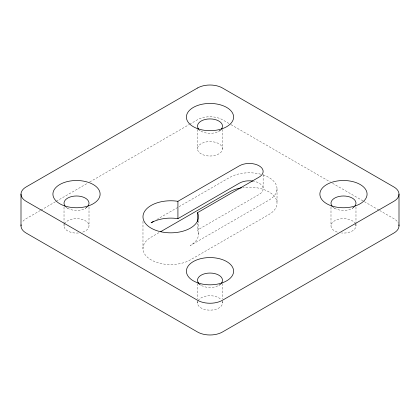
<?xml version="1.0" encoding="UTF-8"?>
<svg xmlns="http://www.w3.org/2000/svg" width="420" height="420" viewBox="0 0 420 420"><rect width="100%" height="100%" fill="white"/><g stroke="black" fill="none" stroke-linecap="round" stroke-linejoin="round"><path stroke-width="0.32" stroke-dasharray="2.1 1.58" d="M40.352 210.478L26.161 218.668A17.63 10.18 0 0 0 22.171 222.222M40.919 210.152L55.671 201.637M56.238 201.306L87.449 183.288M89.717 181.976L189.021 124.645M189.588 124.315L197.536 119.732A17.63 10.18 0 0 1 222.464 119.732L230.412 124.315M85.349 208.299L87.029 207.328M218.836 131.234L221.639 129.612M156.76 219.544L229.63 177.471A27.762 16.028 0 0 1 261.991 174.562M159.017 232.633L151.111 237.2A27.762 16.028 0 0 0 151.111 259.87A27.762 16.028 0 0 0 190.37 259.87L268.889 214.536A27.762 16.028 0 0 0 273.462 195.353A27.762 16.028 0 0 0 242.708 187.625M263.141 174.925A27.762 16.028 0 0 1 268.889 200.141L190.37 245.474A27.762 16.028 0 0 0 197.558 229.992L259.077 194.476A13.881 8.011 0 0 0 253.433 181.162M218.836 285.369L221.078 284.072M352.317 208.299L354.002 207.328M230.979 124.645L330.283 181.976M332.551 183.288L363.762 201.306M364.329 201.637L379.082 210.152M379.649 210.478L393.839 218.668A17.63 10.18 0 0 1 398.401 223.235M198.361 129.612L201.164 131.234M332.971 207.328L334.651 208.299M65.998 207.328L67.683 208.299M198.922 284.072L201.164 285.369M355.976 207.086L355.976 223.277M355.976 223.923L355.976 225.866M330.992 207.086L330.992 225.866M277.022 188.806L277.022 203.201M263.141 174.678L263.141 188.806M222.495 129.37L222.495 148.801A12.495 7.214 0 0 1 203.753 155.048A12.495 7.214 0 0 1 203.753 142.553A12.495 7.214 0 0 1 222.495 148.801M222.495 283.505L222.495 299.05M222.495 301.639L222.495 302.935M198.503 220.652L198.503 234.14M197.558 222.925L197.558 229.992M197.505 129.37L197.505 148.801M197.505 283.505L197.505 299.05M197.505 301.639L197.505 302.935M142.978 221.335L142.978 248.535M89.008 207.086L89.008 225.866M64.024 207.086L64.024 223.277M64.024 223.923L64.024 225.866M353.876 207.207A12.495 7.214 0 0 1 333.097 207.207M355.551 224.002A12.495 7.214 0 0 1 341.528 232.99M337.239 232.113A12.495 7.214 0 0 1 335.249 220.442A12.495 7.214 0 0 1 355.026 223.109M220.82 283.873A12.495 7.214 0 0 1 199.18 283.873M222.065 301.067A12.495 7.214 0 0 1 210 310.149A12.495 7.214 0 0 1 197.935 301.067M198.172 300.615A12.495 7.214 0 0 1 208.772 295.759A12.495 7.214 0 0 1 220.82 299.329M86.903 207.207A12.495 7.214 0 0 1 66.124 207.207M64.449 224.002A12.495 7.214 0 0 1 84.121 220.143A12.495 7.214 0 0 1 82.761 232.113M78.472 232.99A12.495 7.214 0 0 1 64.213 224.611M220.39 130.137A12.495 7.214 0 0 1 199.61 130.137"/><path stroke-width="0.63" d="M177.922 201.316L239.447 165.8A13.881 8.011 0 0 1 259.077 165.8A13.881 8.011 0 0 1 259.077 177.135L197.558 212.651A27.762 16.028 0 0 1 173.161 232.769A27.762 16.028 0 0 1 143.084 215.402A27.762 16.028 0 0 1 177.922 201.316L177.922 218.657A27.762 16.028 0 0 0 151.111 222.805L153.368 221.503M177.922 218.657L239.447 183.141A13.881 8.011 0 0 1 252.851 181.067M160.713 231.656L229.63 191.867A27.762 16.028 0 0 1 241.442 187.819M399 194.135L399 225.866M197.558 212.651L197.558 221.645M21 194.135L21 225.866M332.283 206.393A12.495 7.214 0 0 1 343.487 195.988A12.495 7.214 0 0 1 354.69 206.393M198.797 283.458A12.495 7.214 0 0 1 210 273.053A12.495 7.214 0 0 1 221.203 283.458M65.31 206.393A12.495 7.214 0 0 1 76.514 195.988A12.495 7.214 0 0 1 87.717 206.393M198.797 129.323A12.495 7.214 0 0 1 210 118.918A12.495 7.214 0 0 1 221.203 129.323M398.906 224.805A17.63 10.18 0 0 1 393.839 233.063L222.464 332.005A17.63 10.18 0 0 1 197.536 332.005L26.161 233.063A17.63 10.18 0 0 1 21.095 224.805M197.536 87.995L26.161 186.937A17.63 10.18 0 0 0 26.161 201.332L197.536 300.269A17.63 10.18 0 0 0 222.464 300.269L393.839 201.332A17.63 10.18 0 0 0 393.839 186.937L222.464 87.995A17.63 10.18 0 0 0 197.536 87.995M331.685 205.931A23.599 13.624 0 0 0 367.08 194.135A23.599 13.624 0 0 0 331.685 182.333A23.599 13.624 0 0 0 331.685 205.931M198.203 282.996A23.599 13.624 0 0 0 233.599 271.199A23.599 13.624 0 0 0 198.203 259.403A23.599 13.624 0 0 0 198.203 282.996M198.203 128.867A23.599 13.624 0 0 0 233.599 117.064A23.599 13.624 0 0 0 198.203 105.268A23.599 13.624 0 0 0 198.203 128.867M64.717 205.931A23.599 13.624 0 0 0 100.112 194.135A23.599 13.624 0 0 0 64.717 182.333A23.599 13.624 0 0 0 64.717 205.931"/></g></svg>
